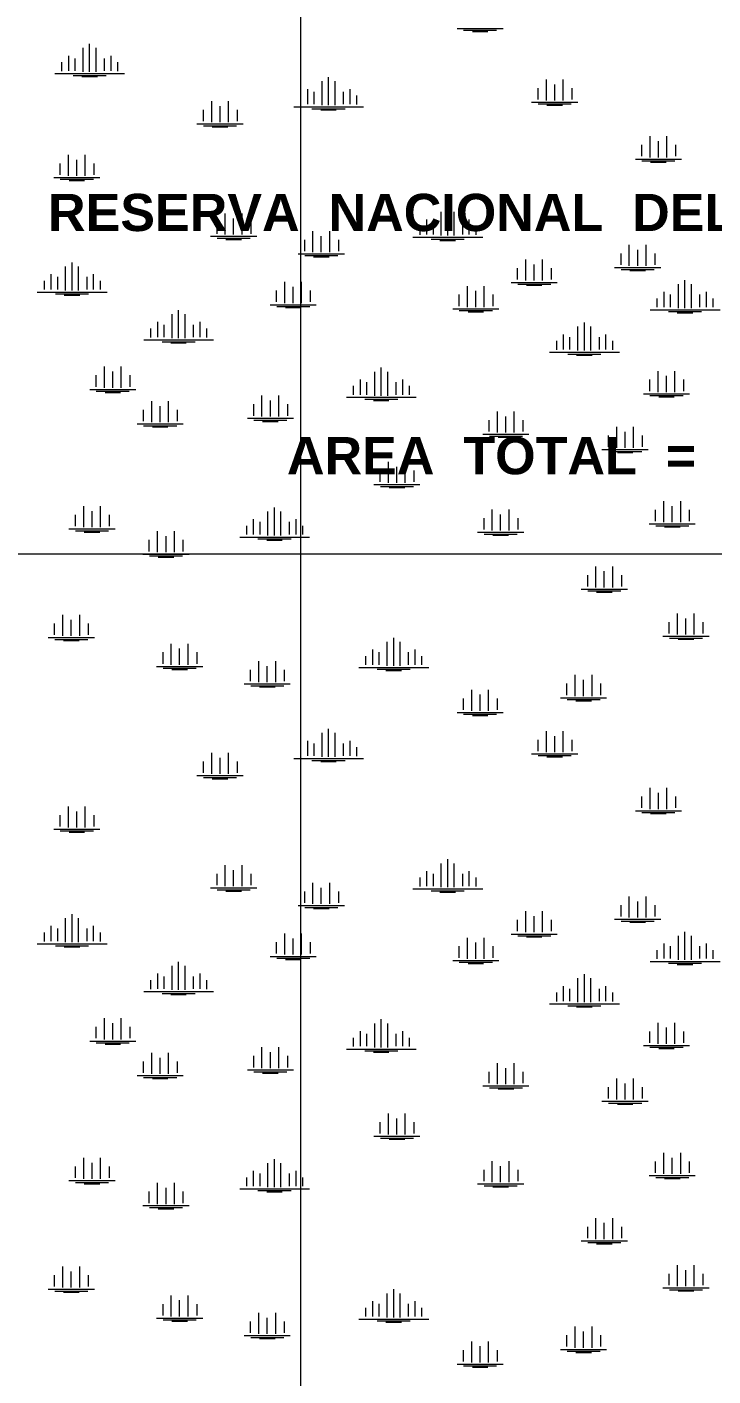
# Model space of a CAD drawing. Header units: metres. Extents: x 405809 to 420020, y 8257398 to 8272141.
# Drawn here: x 406707 to 407443, y 8261116 to 8262566 of the extents above; entities that cross this region are included whole.
import ezdxf

# ---------------------------------------------------------------- set-up
doc = ezdxf.new("R2010")
doc.units = ezdxf.units.M
for name, color, linetype, lineweight in [('BOFEDALES', 112, 'Continuous', 5), ('COORDENADAS', 30, 'Continuous', 5), ('texto', 7, 'Continuous', 13)]:
    doc.layers.add(name, color=color, linetype=linetype, lineweight=lineweight)
doc.styles.add('CARLOS', font='arialbd.ttf', dxfattribs={"height": 48})

msp = doc.modelspace()

# ---------------------------------------------------------------- linework, layer by layer
at = {"layer": 'BOFEDALES'}
for p, q in [((407168.2, 8262564.4), (407217.7, 8262564.4)), ((407175.2, 8262562.4), (407210.7, 8262562.4)), ((407184.7, 8262561.2), (407201.3, 8262561.2)), ((406766.7, 8262517.7), (406766.7, 8262543.4)), ((406773.7, 8262517.7), (406773.7, 8262547.8)), ((406773.7, 8262517.7), (406773.7, 8262543.4)), ((406780.7, 8262517.7), (406780.7, 8262543.4)), ((406743.7, 8262528.1), (406743.7, 8262518.6)), ((406751, 8262535.1), (406751, 8262518.8)), ((406758, 8262532.2), (406758, 8262518.8)), ((406789.5, 8262532.2), (406789.5, 8262518.8)), ((406796.5, 8262535.1), (406796.5, 8262518.8)), ((406803.8, 8262528.1), (406803.8, 8262518.6)), ((406736.4, 8262515.9), (406811.4, 8262515.9)), ((406756, 8262513.9), (406791.5, 8262513.9)), ((406765.4, 8262512.6), (406782.1, 8262512.6)), ((407007.5, 8262499.3), (407007.5, 8262482.9)), ((407023.3, 8262481.9), (407023.3, 8262507.6)), ((407030.3, 8262481.9), (407030.3, 8262512)), ((407030.3, 8262481.9), (407030.3, 8262507.6)), ((407037.3, 8262481.9), (407037.3, 8262507.6)), ((407053, 8262499.3), (407053, 8262482.9)), ((407254.8, 8262500.4), (407254.8, 8262488.1)), ((407264.1, 8262487.1), (407264.1, 8262509.7)), ((407273.1, 8262487.1), (407273.1, 8262504.3)), ((407282.1, 8262487.1), (407282.1, 8262509.7)), ((407291.3, 8262500.4), (407291.3, 8262488.1)), ((406904.8, 8262463.6), (406904.8, 8262486.2)), ((406922.8, 8262463.6), (406922.8, 8262486.2)), ((407000.2, 8262492.3), (407000.2, 8262482.8)), ((407014.5, 8262496.4), (407014.5, 8262482.9)), ((407046, 8262496.4), (407046, 8262482.9)), ((407060.3, 8262492.3), (407060.3, 8262482.8)), ((407248.3, 8262485.3), (407297.8, 8262485.3)), ((407255.3, 8262483.3), (407290.8, 8262483.3)), ((406895.5, 8262476.9), (406895.5, 8262464.7)), ((406913.8, 8262463.6), (406913.8, 8262480.9)), ((406932.1, 8262476.9), (406932.1, 8262464.7)), ((406993, 8262480.1), (407067.9, 8262480.1)), ((407012.5, 8262478.1), (407048, 8262478.1)), ((407021.9, 8262476.8), (407038.6, 8262476.8)), ((407264.7, 8262482), (407281.4, 8262482)), ((406889, 8262461.8), (406938.6, 8262461.8)), ((406896, 8262459.8), (406931.6, 8262459.8)), ((406905.5, 8262458.6), (406922.1, 8262458.6)), ((407375.4, 8262425.9), (407375.4, 8262448.5)), ((407384.4, 8262425.9), (407384.4, 8262443.2)), ((407393.4, 8262425.9), (407393.4, 8262448.5)), ((406751.1, 8262406.1), (406751.1, 8262428.7)), ((406769.1, 8262406.1), (406769.1, 8262428.7)), ((407366.1, 8262439.3), (407366.1, 8262427)), ((407402.6, 8262439.3), (407402.6, 8262427)), ((406741.8, 8262419.4), (406741.8, 8262407.2)), ((406760.1, 8262406.1), (406760.1, 8262423.4)), ((406778.4, 8262419.4), (406778.4, 8262407.2)), ((407359.6, 8262424.1), (407409.1, 8262424.1)), ((407366.6, 8262422.1), (407402.1, 8262422.1)), ((407376, 8262420.9), (407392.7, 8262420.9)), ((406735.3, 8262404.3), (406784.9, 8262404.3)), ((406742.3, 8262402.3), (406777.9, 8262402.3)), ((406751.8, 8262401.1), (406768.4, 8262401.1)), ((407151.2, 8262341.8), (407151.2, 8262367.5)), ((407158.2, 8262341.8), (407158.2, 8262371.9)), ((407158.2, 8262341.8), (407158.2, 8262367.5)), ((407165.2, 8262341.8), (407165.2, 8262367.5)), ((406910.2, 8262356.2), (406910.2, 8262343.9)), ((406919.4, 8262342.9), (406919.4, 8262365.5)), ((406928.4, 8262342.9), (406928.4, 8262360.1)), ((406937.4, 8262342.9), (406937.4, 8262365.5)), ((406946.7, 8262356.2), (406946.7, 8262343.9)), ((407135.4, 8262359.2), (407135.4, 8262342.9)), ((407142.4, 8262356.3), (407142.4, 8262342.9)), ((407174, 8262356.3), (407174, 8262342.9)), ((407181, 8262359.2), (407181, 8262342.9)), ((406903.7, 8262341.1), (406953.2, 8262341.1)), ((406910.7, 8262339.1), (406946.2, 8262339.1)), ((407013.5, 8262324), (407013.5, 8262346.7)), ((407022.5, 8262324), (407022.5, 8262341.3)), ((407031.5, 8262324), (407031.5, 8262346.7)), ((407120.9, 8262340), (407195.8, 8262340)), ((407128.1, 8262352.2), (407128.1, 8262342.7)), ((407188.3, 8262352.2), (407188.3, 8262342.7)), ((406920.1, 8262337.8), (406936.8, 8262337.8)), ((407004.3, 8262337.4), (407004.3, 8262325.1)), ((407040.8, 8262337.4), (407040.8, 8262325.1)), ((407140.4, 8262338), (407176, 8262338)), ((407149.9, 8262336.7), (407166.5, 8262336.7)), ((407353.1, 8262309.2), (407353.1, 8262331.9)), ((407362.1, 8262309.2), (407362.1, 8262326.5)), ((407371.1, 8262309.2), (407371.1, 8262331.9)), ((406755, 8262282.8), (406755, 8262313)), ((406997.8, 8262322.3), (407047.3, 8262322.3)), ((407004.8, 8262320.3), (407040.3, 8262320.3)), ((407014.2, 8262319), (407030.9, 8262319)), ((407242, 8262293.4), (407242, 8262316)), ((407251, 8262293.4), (407251, 8262310.7)), ((407260, 8262293.4), (407260, 8262316)), ((407343.9, 8262322.6), (407343.9, 8262310.3)), ((407380.4, 8262322.6), (407380.4, 8262310.3)), ((406732.2, 8262300.3), (406732.2, 8262283.9)), ((406739.2, 8262297.4), (406739.2, 8262283.9)), ((406748, 8262282.8), (406748, 8262308.6)), ((406755, 8262282.8), (406755, 8262308.6)), ((406762, 8262282.8), (406762, 8262308.6)), ((406770.7, 8262297.4), (406770.7, 8262283.9)), ((406777.7, 8262300.3), (406777.7, 8262283.9)), ((407232.8, 8262306.8), (407232.8, 8262294.5)), ((407269.3, 8262306.8), (407269.3, 8262294.5)), ((407337.4, 8262307.5), (407386.9, 8262307.5)), ((407344.4, 8262305.5), (407379.9, 8262305.5)), ((407353.8, 8262304.2), (407370.4, 8262304.2)), ((406717.6, 8262281.1), (406792.6, 8262281.1)), ((406724.9, 8262293.3), (406724.9, 8262283.8)), ((406785, 8262293.3), (406785, 8262283.8)), ((406974.1, 8262282.7), (406974.1, 8262270.5)), ((406983.4, 8262269.4), (406983.4, 8262292)), ((406992.4, 8262269.4), (406992.4, 8262286.7)), ((407001.4, 8262269.4), (407001.4, 8262292)), ((407010.6, 8262282.7), (407010.6, 8262270.5)), ((407179.3, 8262265), (407179.3, 8262287.6)), ((407188.3, 8262265), (407188.3, 8262282.3)), ((407197.3, 8262265), (407197.3, 8262287.6)), ((407226.3, 8262291.6), (407275.8, 8262291.6)), ((407233.3, 8262289.6), (407268.8, 8262289.6)), ((407242.7, 8262288.4), (407259.3, 8262288.4)), ((407390.1, 8262281.4), (407390.1, 8262265.1)), ((407405.9, 8262264), (407405.9, 8262289.7)), ((407412.9, 8262264), (407412.9, 8262294.1)), ((407412.9, 8262264), (407412.9, 8262289.7)), ((407419.9, 8262264), (407419.9, 8262289.7)), ((407435.6, 8262281.4), (407435.6, 8262265.1)), ((406737.2, 8262279.1), (406772.7, 8262279.1)), ((406746.6, 8262277.8), (406763.3, 8262277.8)), ((406967.6, 8262267.6), (407017.1, 8262267.6)), ((407170.1, 8262278.4), (407170.1, 8262266.1)), ((407206.6, 8262278.4), (407206.6, 8262266.1)), ((407382.8, 8262274.4), (407382.8, 8262264.9)), ((407397.1, 8262278.6), (407397.1, 8262265.1)), ((407428.6, 8262278.6), (407428.6, 8262265.1)), ((407442.9, 8262274.4), (407442.9, 8262264.9)), ((406862.3, 8262231.6), (406862.3, 8262257.3)), ((406869.3, 8262231.6), (406869.3, 8262261.7)), ((406869.3, 8262231.6), (406869.3, 8262257.3)), ((406876.3, 8262231.6), (406876.3, 8262257.3)), ((406974.6, 8262265.6), (407010.1, 8262265.6)), ((406984.1, 8262264.4), (407000.7, 8262264.4)), ((407163.6, 8262263.2), (407213.1, 8262263.2)), ((407170.6, 8262261.2), (407206.1, 8262261.2)), ((407180, 8262260), (407196.6, 8262260)), ((407375.5, 8262262.2), (407450.5, 8262262.2)), ((407395.1, 8262260.2), (407430.6, 8262260.2)), ((407404.5, 8262259), (407421.2, 8262259)), ((406839.3, 8262242), (406839.3, 8262232.5)), ((406846.6, 8262249), (406846.6, 8262232.6)), ((406853.6, 8262246.1), (406853.6, 8262232.6)), ((406885.1, 8262246.1), (406885.1, 8262232.6)), ((406892.1, 8262249), (406892.1, 8262232.6)), ((406899.4, 8262242), (406899.4, 8262232.5)), ((407297.9, 8262218.2), (407297.9, 8262244)), ((407304.9, 8262218.2), (407304.9, 8262248.4)), ((407304.9, 8262218.2), (407304.9, 8262244)), ((407311.9, 8262218.2), (407311.9, 8262244)), ((406832, 8262229.8), (406906.9, 8262229.8)), ((406851.6, 8262227.8), (406887.1, 8262227.8)), ((406861, 8262226.5), (406877.6, 8262226.5)), ((407274.8, 8262228.7), (407274.8, 8262219.2)), ((407282.1, 8262235.7), (407282.1, 8262219.3)), ((407289.1, 8262232.8), (407289.1, 8262219.3)), ((407320.7, 8262232.8), (407320.7, 8262219.3)), ((407327.7, 8262235.7), (407327.7, 8262219.3)), ((407335, 8262228.7), (407335, 8262219.2)), ((407267.6, 8262216.5), (407342.5, 8262216.5)), ((407287.1, 8262214.5), (407322.7, 8262214.5)), ((407296.6, 8262213.2), (407313.2, 8262213.2)), ((406789.6, 8262178.4), (406789.6, 8262201)), ((406798.6, 8262178.4), (406798.6, 8262195.7)), ((406807.6, 8262178.4), (406807.6, 8262201)), ((407079.8, 8262169.8), (407079.8, 8262195.6)), ((407086.8, 8262169.8), (407086.8, 8262200)), ((407086.8, 8262169.8), (407086.8, 8262195.6)), ((407093.8, 8262169.8), (407093.8, 8262195.6)), ((407384.1, 8262173.7), (407384.1, 8262196.3)), ((407402.1, 8262173.7), (407402.1, 8262196.3)), ((406780.4, 8262191.7), (406780.4, 8262179.5)), ((406816.9, 8262191.7), (406816.9, 8262179.5)), ((407056.7, 8262180.3), (407056.7, 8262170.8)), ((407064.1, 8262187.3), (407064.1, 8262170.9)), ((407071.1, 8262184.4), (407071.1, 8262170.9)), ((407102.6, 8262184.4), (407102.6, 8262170.9)), ((407109.6, 8262187.3), (407109.6, 8262170.9)), ((407116.9, 8262180.3), (407116.9, 8262170.8)), ((407374.8, 8262187.1), (407374.8, 8262174.8)), ((407393.1, 8262173.7), (407393.1, 8262191)), ((407411.3, 8262187.1), (407411.3, 8262174.8)), ((406773.9, 8262176.6), (406823.4, 8262176.6)), ((406780.9, 8262174.6), (406816.4, 8262174.6)), ((406790.3, 8262173.4), (406807, 8262173.4)), ((406958.8, 8262147.3), (406958.8, 8262169.9)), ((406967.8, 8262147.3), (406967.8, 8262164.5)), ((406976.8, 8262147.3), (406976.8, 8262169.9)), ((407049.5, 8262168.1), (407124.4, 8262168.1)), ((407069.1, 8262166.1), (407104.6, 8262166.1)), ((407078.5, 8262164.8), (407095.1, 8262164.8)), ((407368.3, 8262171.9), (407417.8, 8262171.9)), ((407375.3, 8262169.9), (407410.8, 8262169.9)), ((407384.7, 8262168.7), (407401.4, 8262168.7)), ((406831.3, 8262154.6), (406831.3, 8262142.4)), ((406840.5, 8262141.3), (406840.5, 8262163.9)), ((406849.5, 8262141.3), (406849.5, 8262158.6)), ((406858.5, 8262141.3), (406858.5, 8262163.9)), ((406867.8, 8262154.6), (406867.8, 8262142.4)), ((406949.6, 8262160.6), (406949.6, 8262148.3)), ((406986.1, 8262160.6), (406986.1, 8262148.3)), ((407211.7, 8262130.1), (407211.7, 8262152.7)), ((407229.7, 8262130.1), (407229.7, 8262152.7)), ((406824.8, 8262139.5), (406874.3, 8262139.5)), ((406831.8, 8262137.5), (406867.3, 8262137.5)), ((406841.2, 8262136.2), (406857.9, 8262136.2)), ((406943.1, 8262145.5), (406992.6, 8262145.5)), ((406950.1, 8262143.5), (406985.6, 8262143.5)), ((406959.5, 8262142.2), (406976.1, 8262142.2)), ((407202.4, 8262143.5), (407202.4, 8262131.2)), ((407220.7, 8262130.1), (407220.7, 8262147.4)), ((407238.9, 8262143.5), (407238.9, 8262131.2)), ((407339.6, 8262113.8), (407339.6, 8262136.4)), ((407357.6, 8262113.8), (407357.6, 8262136.4)), ((407195.9, 8262128.3), (407245.4, 8262128.3)), ((407202.9, 8262126.3), (407238.4, 8262126.3)), ((407212.4, 8262125.1), (407229, 8262125.1)), ((407330.3, 8262127.2), (407330.3, 8262114.9)), ((407348.6, 8262113.8), (407348.6, 8262131.1)), ((407366.9, 8262127.2), (407366.9, 8262114.9)), ((407323.8, 8262112), (407373.4, 8262112)), ((407330.8, 8262110), (407366.4, 8262110)), ((407340.3, 8262108.8), (407356.9, 8262108.8)), ((407094.6, 8262076.1), (407094.6, 8262098.7)), ((407103.6, 8262076.1), (407103.6, 8262093.3)), ((407112.6, 8262076.1), (407112.6, 8262098.7)), ((407085.4, 8262089.4), (407085.4, 8262077.1)), ((407121.9, 8262089.4), (407121.9, 8262077.1)), ((407078.9, 8262074.3), (407128.4, 8262074.3)), ((407085.9, 8262072.3), (407121.4, 8262072.3)), ((407095.3, 8262071), (407112, 8262071)), ((406767.4, 8262028.4), (406767.4, 8262051)), ((406785.4, 8262028.4), (406785.4, 8262051)), ((406972.2, 8262019.7), (406972.2, 8262049.8)), ((407390.3, 8262033.9), (407390.3, 8262056.5)), ((407399.3, 8262033.9), (407399.3, 8262051.2)), ((407408.3, 8262033.9), (407408.3, 8262056.5)), ((406758.1, 8262041.7), (406758.1, 8262029.5)), ((406776.4, 8262028.4), (406776.4, 8262045.7)), ((406794.6, 8262041.7), (406794.6, 8262029.5)), ((406949.5, 8262037.1), (406949.5, 8262020.8)), ((406956.5, 8262034.3), (406956.5, 8262020.8)), ((406965.2, 8262019.7), (406965.2, 8262045.4)), ((406972.2, 8262019.7), (406972.2, 8262045.4)), ((406979.2, 8262019.7), (406979.2, 8262045.4)), ((406988, 8262034.3), (406988, 8262020.8)), ((406995, 8262037.1), (406995, 8262020.8)), ((407196.8, 8262038.2), (407196.8, 8262026)), ((407206, 8262024.9), (407206, 8262047.5)), ((407215, 8262024.9), (407215, 8262042.2)), ((407224, 8262024.9), (407224, 8262047.5)), ((407233.3, 8262038.2), (407233.3, 8262026)), ((407381, 8262047.2), (407381, 8262035)), ((407417.5, 8262047.2), (407417.5, 8262035)), ((406751.6, 8262026.6), (406801.1, 8262026.6)), ((406758.6, 8262024.6), (406794.1, 8262024.6)), ((406768.1, 8262023.3), (406784.7, 8262023.3)), ((406846.8, 8262001.5), (406846.8, 8262024.1)), ((406864.8, 8262001.5), (406864.8, 8262024.1)), ((406942.2, 8262030.1), (406942.2, 8262020.6)), ((407002.3, 8262030.1), (407002.3, 8262020.6)), ((407190.3, 8262023.1), (407239.8, 8262023.1)), ((407197.3, 8262021.1), (407232.8, 8262021.1)), ((407206.7, 8262019.9), (407223.3, 8262019.9)), ((407374.5, 8262032.1), (407424, 8262032.1)), ((407381.5, 8262030.1), (407417, 8262030.1)), ((407391, 8262028.9), (407407.6, 8262028.9)), ((406837.5, 8262014.8), (406837.5, 8262002.5)), ((406855.8, 8262001.5), (406855.8, 8262018.7)), ((406874, 8262014.8), (406874, 8262002.5)), ((406934.9, 8262017.9), (407009.9, 8262017.9)), ((406954.5, 8262015.9), (406990, 8262015.9)), ((406963.9, 8262014.7), (406980.6, 8262014.7)), ((406831, 8261999.7), (406880.5, 8261999.7)), ((406838, 8261997.7), (406873.5, 8261997.7)), ((406847.4, 8261996.4), (406864.1, 8261996.4)), ((407308.1, 8261977.1), (407308.1, 8261964.9)), ((407317.3, 8261963.8), (407317.3, 8261986.4)), ((407326.3, 8261963.8), (407326.3, 8261981.1)), ((407335.3, 8261963.8), (407335.3, 8261986.4)), ((407344.6, 8261977.1), (407344.6, 8261964.9)), ((407301.6, 8261962), (407351.1, 8261962)), ((407308.6, 8261960), (407344.1, 8261960)), ((407318, 8261958.7), (407334.7, 8261958.7)), ((406745.1, 8261911.7), (406745.1, 8261934.3)), ((406763.1, 8261911.7), (406763.1, 8261934.3)), ((407404.9, 8261913.2), (407404.9, 8261935.8)), ((407422.9, 8261913.2), (407422.9, 8261935.8)), ((406735.9, 8261925), (406735.9, 8261912.8)), ((406754.1, 8261911.7), (406754.1, 8261929)), ((406772.4, 8261925), (406772.4, 8261912.8)), ((407395.7, 8261926.5), (407395.7, 8261914.3)), ((407413.9, 8261913.2), (407413.9, 8261930.4)), ((407432.2, 8261926.5), (407432.2, 8261914.3)), ((406729.4, 8261909.9), (406778.9, 8261909.9)), ((406736.4, 8261907.9), (406771.9, 8261907.9)), ((406745.8, 8261906.7), (406762.4, 8261906.7)), ((407093.2, 8261879.6), (407093.2, 8261905.4)), ((407100.2, 8261879.6), (407100.2, 8261909.8)), ((407100.2, 8261879.6), (407100.2, 8261905.4)), ((407107.2, 8261879.6), (407107.2, 8261905.4)), ((407389.2, 8261911.4), (407438.7, 8261911.4)), ((407396.2, 8261909.4), (407431.7, 8261909.4)), ((407405.6, 8261908.1), (407422.3, 8261908.1)), ((406852.2, 8261894.1), (406852.2, 8261881.8)), ((406861.4, 8261880.7), (406861.4, 8261903.3)), ((406870.4, 8261880.7), (406870.4, 8261898)), ((406879.4, 8261880.7), (406879.4, 8261903.3)), ((406888.7, 8261894.1), (406888.7, 8261881.8)), ((407070.1, 8261890), (407070.1, 8261880.5)), ((407077.4, 8261897.1), (407077.4, 8261880.7)), ((407084.4, 8261894.2), (407084.4, 8261880.7)), ((407115.9, 8261894.2), (407115.9, 8261880.7)), ((407122.9, 8261897.1), (407122.9, 8261880.7)), ((407130.2, 8261890), (407130.2, 8261880.5)), ((406845.7, 8261878.9), (406895.2, 8261878.9)), ((406852.7, 8261876.9), (406888.2, 8261876.9)), ((406862.1, 8261875.7), (406878.7, 8261875.7)), ((406946.2, 8261875.2), (406946.2, 8261863)), ((406955.5, 8261861.9), (406955.5, 8261884.5)), ((406964.5, 8261861.9), (406964.5, 8261879.2)), ((406973.5, 8261861.9), (406973.5, 8261884.5)), ((406982.7, 8261875.2), (406982.7, 8261863)), ((407062.8, 8261877.9), (407137.8, 8261877.9)), ((407082.4, 8261875.9), (407117.9, 8261875.9)), ((407091.8, 8261874.6), (407108.5, 8261874.6)), ((406939.7, 8261860.1), (406989.2, 8261860.1)), ((407285.8, 8261860.4), (407285.8, 8261848.2)), ((407295.1, 8261847.1), (407295.1, 8261869.7)), ((407304.1, 8261847.1), (407304.1, 8261864.4)), ((407313.1, 8261847.1), (407313.1, 8261869.7)), ((407322.3, 8261860.4), (407322.3, 8261848.2)), ((406946.7, 8261858.1), (406982.2, 8261858.1)), ((406956.2, 8261856.9), (406972.8, 8261856.9)), ((407184, 8261831.3), (407184, 8261853.9)), ((407193, 8261831.3), (407193, 8261848.6)), ((407202, 8261831.3), (407202, 8261853.9)), ((407174.7, 8261844.6), (407174.7, 8261832.4)), ((407211.2, 8261844.6), (407211.2, 8261832.4)), ((407279.3, 8261845.3), (407328.8, 8261845.3)), ((407286.3, 8261843.3), (407321.8, 8261843.3)), ((407295.7, 8261842.1), (407312.4, 8261842.1)), ((407168.2, 8261829.5), (407217.7, 8261829.5)), ((407175.2, 8261827.5), (407210.7, 8261827.5)), ((407184.7, 8261826.2), (407201.3, 8261826.2)), ((407023.3, 8261781.6), (407023.3, 8261807.4)), ((407030.3, 8261781.6), (407030.3, 8261811.8)), ((407030.3, 8261781.6), (407030.3, 8261807.4)), ((407037.3, 8261781.6), (407037.3, 8261807.4)), ((407264.1, 8261786.8), (407264.1, 8261809.5)), ((407273.1, 8261786.8), (407273.1, 8261804.1)), ((407282.1, 8261786.8), (407282.1, 8261809.5)), ((407000.2, 8261792.1), (407000.2, 8261782.6)), ((407007.5, 8261799.1), (407007.5, 8261782.7)), ((407014.5, 8261796.2), (407014.5, 8261782.7)), ((407046, 8261796.2), (407046, 8261782.7)), ((407053, 8261799.1), (407053, 8261782.7)), ((407060.3, 8261792.1), (407060.3, 8261782.6)), ((407254.8, 8261800.2), (407254.8, 8261787.9)), ((407291.3, 8261800.2), (407291.3, 8261787.9)), ((406895.5, 8261776.7), (406895.5, 8261764.5)), ((406904.8, 8261763.4), (406904.8, 8261786)), ((406913.8, 8261763.4), (406913.8, 8261780.7)), ((406922.8, 8261763.4), (406922.8, 8261786)), ((406932.1, 8261776.7), (406932.1, 8261764.5)), ((406993, 8261779.9), (407067.9, 8261779.9)), ((407012.5, 8261777.9), (407048, 8261777.9)), ((407021.9, 8261776.6), (407038.6, 8261776.6)), ((407248.3, 8261785.1), (407297.8, 8261785.1)), ((407255.3, 8261783.1), (407290.8, 8261783.1)), ((407264.7, 8261781.8), (407281.4, 8261781.8)), ((406889, 8261761.6), (406938.6, 8261761.6)), ((406896, 8261759.6), (406931.6, 8261759.6)), ((406905.5, 8261758.3), (406922.1, 8261758.3)), ((407375.4, 8261725.7), (407375.4, 8261748.3)), ((407393.4, 8261725.7), (407393.4, 8261748.3)), ((407366.1, 8261739.1), (407366.1, 8261726.8)), ((407384.4, 8261725.7), (407384.4, 8261743)), ((407402.6, 8261739.1), (407402.6, 8261726.8)), ((406741.8, 8261719.2), (406741.8, 8261707)), ((406751.1, 8261705.9), (406751.1, 8261728.5)), ((406760.1, 8261705.9), (406760.1, 8261723.2)), ((406769.1, 8261705.9), (406769.1, 8261728.5)), ((406778.4, 8261719.2), (406778.4, 8261707)), ((407359.6, 8261723.9), (407409.1, 8261723.9)), ((407366.6, 8261721.9), (407402.1, 8261721.9)), ((407376, 8261720.7), (407392.7, 8261720.7)), ((406735.3, 8261704.1), (406784.9, 8261704.1)), ((406742.3, 8261702.1), (406777.9, 8261702.1)), ((406751.8, 8261700.8), (406768.4, 8261700.8)), ((407158.2, 8261641.6), (407158.2, 8261671.7)), ((406919.4, 8261642.7), (406919.4, 8261665.3)), ((406928.4, 8261642.7), (406928.4, 8261659.9)), ((406937.4, 8261642.7), (406937.4, 8261665.3)), ((407135.4, 8261659), (407135.4, 8261642.7)), ((407151.2, 8261641.6), (407151.2, 8261667.3)), ((407158.2, 8261641.6), (407158.2, 8261667.3)), ((407165.2, 8261641.6), (407165.2, 8261667.3)), ((407181, 8261659), (407181, 8261642.7)), ((406910.2, 8261656), (406910.2, 8261643.7)), ((406946.7, 8261656), (406946.7, 8261643.7)), ((407013.5, 8261623.8), (407013.5, 8261646.4)), ((407031.5, 8261623.8), (407031.5, 8261646.4)), ((407128.1, 8261652), (407128.1, 8261642.5)), ((407142.4, 8261656.1), (407142.4, 8261642.7)), ((407174, 8261656.1), (407174, 8261642.7)), ((407188.3, 8261652), (407188.3, 8261642.5)), ((406903.7, 8261640.9), (406953.2, 8261640.9)), ((406910.7, 8261638.9), (406946.2, 8261638.9)), ((406920.1, 8261637.6), (406936.8, 8261637.6)), ((407004.3, 8261637.2), (407004.3, 8261624.9)), ((407022.5, 8261623.8), (407022.5, 8261641.1)), ((407040.8, 8261637.2), (407040.8, 8261624.9)), ((407120.9, 8261639.8), (407195.8, 8261639.8)), ((407140.4, 8261637.8), (407176, 8261637.8)), ((407149.9, 8261636.5), (407166.5, 8261636.5)), ((407353.1, 8261609), (407353.1, 8261631.7)), ((407371.1, 8261609), (407371.1, 8261631.7)), ((406997.8, 8261622), (407047.3, 8261622)), ((407004.8, 8261620), (407040.3, 8261620)), ((407014.2, 8261618.8), (407030.9, 8261618.8)), ((407242, 8261593.2), (407242, 8261615.8)), ((407260, 8261593.2), (407260, 8261615.8)), ((407343.9, 8261622.4), (407343.9, 8261610.1)), ((407362.1, 8261609), (407362.1, 8261626.3)), ((407380.4, 8261622.4), (407380.4, 8261610.1)), ((406732.2, 8261600.1), (406732.2, 8261583.7)), ((406748, 8261582.6), (406748, 8261608.4)), ((406755, 8261582.6), (406755, 8261612.8)), ((406755, 8261582.6), (406755, 8261608.4)), ((406762, 8261582.6), (406762, 8261608.4)), ((406777.7, 8261600.1), (406777.7, 8261583.7)), ((407232.8, 8261606.6), (407232.8, 8261594.3)), ((407251, 8261593.2), (407251, 8261610.5)), ((407269.3, 8261606.6), (407269.3, 8261594.3)), ((407337.4, 8261607.3), (407386.9, 8261607.3)), ((407344.4, 8261605.3), (407379.9, 8261605.3)), ((407353.8, 8261604), (407370.4, 8261604)), ((406724.9, 8261593), (406724.9, 8261583.5)), ((406739.2, 8261597.2), (406739.2, 8261583.7)), ((406770.7, 8261597.2), (406770.7, 8261583.7)), ((406785, 8261593), (406785, 8261583.5)), ((406983.4, 8261569.2), (406983.4, 8261591.8)), ((406992.4, 8261569.2), (406992.4, 8261586.5)), ((407001.4, 8261569.2), (407001.4, 8261591.8)), ((407179.3, 8261564.8), (407179.3, 8261587.4)), ((407197.3, 8261564.8), (407197.3, 8261587.4)), ((407226.3, 8261591.4), (407275.8, 8261591.4)), ((407233.3, 8261589.4), (407268.8, 8261589.4)), ((407242.7, 8261588.2), (407259.3, 8261588.2)), ((407405.9, 8261563.8), (407405.9, 8261589.5)), ((407412.9, 8261563.8), (407412.9, 8261593.9)), ((407412.9, 8261563.8), (407412.9, 8261589.5)), ((407419.9, 8261563.8), (407419.9, 8261589.5)), ((406717.6, 8261580.8), (406792.6, 8261580.8)), ((406737.2, 8261578.8), (406772.7, 8261578.8)), ((406746.6, 8261577.6), (406763.3, 8261577.6)), ((406974.1, 8261582.5), (406974.1, 8261570.3)), ((407010.6, 8261582.5), (407010.6, 8261570.3)), ((407170.1, 8261578.2), (407170.1, 8261565.9)), ((407188.3, 8261564.8), (407188.3, 8261582.1)), ((407206.6, 8261578.2), (407206.6, 8261565.9)), ((407382.8, 8261574.2), (407382.8, 8261564.7)), ((407390.1, 8261581.2), (407390.1, 8261564.9)), ((407397.1, 8261578.3), (407397.1, 8261564.9)), ((407428.6, 8261578.3), (407428.6, 8261564.9)), ((407435.6, 8261581.2), (407435.6, 8261564.9)), ((407442.9, 8261574.2), (407442.9, 8261564.7)), ((406862.3, 8261531.3), (406862.3, 8261557.1)), ((406869.3, 8261531.3), (406869.3, 8261561.5)), ((406869.3, 8261531.3), (406869.3, 8261557.1)), ((406876.3, 8261531.3), (406876.3, 8261557.1)), ((406967.6, 8261567.4), (407017.1, 8261567.4)), ((406974.6, 8261565.4), (407010.1, 8261565.4)), ((406984.1, 8261564.1), (407000.7, 8261564.1)), ((407163.6, 8261563), (407213.1, 8261563)), ((407170.6, 8261561), (407206.1, 8261561)), ((407180, 8261559.8), (407196.6, 8261559.8)), ((407375.5, 8261562), (407450.5, 8261562)), ((407395.1, 8261560), (407430.6, 8261560)), ((407404.5, 8261558.7), (407421.2, 8261558.7)), ((406839.3, 8261541.8), (406839.3, 8261532.3)), ((406846.6, 8261548.8), (406846.6, 8261532.4)), ((406853.6, 8261545.9), (406853.6, 8261532.4)), ((406885.1, 8261545.9), (406885.1, 8261532.4)), ((406892.1, 8261548.8), (406892.1, 8261532.4)), ((406899.4, 8261541.8), (406899.4, 8261532.3)), ((407297.9, 8261518), (407297.9, 8261543.8)), ((407304.9, 8261518), (407304.9, 8261548.2)), ((407304.9, 8261518), (407304.9, 8261543.8)), ((407311.9, 8261518), (407311.9, 8261543.8)), ((406832, 8261529.6), (406906.9, 8261529.6)), ((406851.6, 8261527.6), (406887.1, 8261527.6)), ((407274.8, 8261528.4), (407274.8, 8261518.9)), ((407282.1, 8261535.5), (407282.1, 8261519.1)), ((407289.1, 8261532.6), (407289.1, 8261519.1)), ((407320.7, 8261532.6), (407320.7, 8261519.1)), ((407327.7, 8261535.5), (407327.7, 8261519.1)), ((407335, 8261528.4), (407335, 8261518.9)), ((406861, 8261526.3), (406877.6, 8261526.3)), ((407267.6, 8261516.3), (407342.5, 8261516.3)), ((407287.1, 8261514.3), (407322.7, 8261514.3)), ((407296.6, 8261513), (407313.2, 8261513)), ((406789.6, 8261478.2), (406789.6, 8261500.8)), ((406807.6, 8261478.2), (406807.6, 8261500.8)), ((407086.8, 8261469.6), (407086.8, 8261499.8)), ((406780.4, 8261491.5), (406780.4, 8261479.3)), ((406798.6, 8261478.2), (406798.6, 8261495.5)), ((406816.9, 8261491.5), (406816.9, 8261479.3)), ((407064.1, 8261487.1), (407064.1, 8261470.7)), ((407071.1, 8261484.2), (407071.1, 8261470.7)), ((407079.8, 8261469.6), (407079.8, 8261495.4)), ((407086.8, 8261469.6), (407086.8, 8261495.4)), ((407093.8, 8261469.6), (407093.8, 8261495.4)), ((407102.6, 8261484.2), (407102.6, 8261470.7)), ((407109.6, 8261487.1), (407109.6, 8261470.7)), ((407374.8, 8261486.8), (407374.8, 8261474.6)), ((407384.1, 8261473.5), (407384.1, 8261496.1)), ((407393.1, 8261473.5), (407393.1, 8261490.8)), ((407402.1, 8261473.5), (407402.1, 8261496.1)), ((407411.3, 8261486.8), (407411.3, 8261474.6)), ((406773.9, 8261476.4), (406823.4, 8261476.4)), ((406780.9, 8261474.4), (406816.4, 8261474.4)), ((406790.3, 8261473.2), (406807, 8261473.2)), ((406958.8, 8261447.1), (406958.8, 8261469.7)), ((406976.8, 8261447.1), (406976.8, 8261469.7)), ((407056.7, 8261480), (407056.7, 8261470.5)), ((407116.9, 8261480), (407116.9, 8261470.5)), ((407368.3, 8261471.7), (407417.8, 8261471.7)), ((407375.3, 8261469.7), (407410.8, 8261469.7)), ((406831.3, 8261454.4), (406831.3, 8261442.1)), ((406840.5, 8261441.1), (406840.5, 8261463.7)), ((406849.5, 8261441.1), (406849.5, 8261458.3)), ((406858.5, 8261441.1), (406858.5, 8261463.7)), ((406867.8, 8261454.4), (406867.8, 8261442.1)), ((406949.6, 8261460.4), (406949.6, 8261448.1)), ((406967.8, 8261447.1), (406967.8, 8261464.3)), ((406986.1, 8261460.4), (406986.1, 8261448.1)), ((407049.5, 8261467.8), (407124.4, 8261467.8)), ((407069.1, 8261465.8), (407104.6, 8261465.8)), ((407078.5, 8261464.6), (407095.1, 8261464.6)), ((407384.7, 8261468.5), (407401.4, 8261468.5)), ((406943.1, 8261445.3), (406992.6, 8261445.3)), ((406950.1, 8261443.3), (406985.6, 8261443.3)), ((406959.5, 8261442), (406976.1, 8261442)), ((407202.4, 8261443.2), (407202.4, 8261431)), ((407211.7, 8261429.9), (407211.7, 8261452.5)), ((407220.7, 8261429.9), (407220.7, 8261447.2)), ((407229.7, 8261429.9), (407229.7, 8261452.5)), ((407238.9, 8261443.2), (407238.9, 8261431)), ((406824.8, 8261439.3), (406874.3, 8261439.3)), ((406831.8, 8261437.3), (406867.3, 8261437.3)), ((406841.2, 8261436), (406857.9, 8261436)), ((407195.9, 8261428.1), (407245.4, 8261428.1)), ((407202.9, 8261426.1), (407238.4, 8261426.1)), ((407330.3, 8261426.9), (407330.3, 8261414.7)), ((407339.6, 8261413.6), (407339.6, 8261436.2)), ((407348.6, 8261413.6), (407348.6, 8261430.9)), ((407357.6, 8261413.6), (407357.6, 8261436.2)), ((407366.9, 8261426.9), (407366.9, 8261414.7)), ((407212.4, 8261424.9), (407229, 8261424.9)), ((407323.8, 8261411.8), (407373.4, 8261411.8)), ((407094.6, 8261375.9), (407094.6, 8261398.5)), ((407112.6, 8261375.9), (407112.6, 8261398.5)), ((407330.8, 8261409.8), (407366.4, 8261409.8)), ((407340.3, 8261408.6), (407356.9, 8261408.6)), ((407085.4, 8261389.2), (407085.4, 8261376.9)), ((407103.6, 8261375.9), (407103.6, 8261393.1)), ((407121.9, 8261389.2), (407121.9, 8261376.9)), ((407078.9, 8261374.1), (407128.4, 8261374.1)), ((407085.9, 8261372.1), (407121.4, 8261372.1)), ((407095.3, 8261370.8), (407112, 8261370.8)), ((407390.3, 8261333.7), (407390.3, 8261356.3)), ((407408.3, 8261333.7), (407408.3, 8261356.3)), ((406758.1, 8261341.5), (406758.1, 8261329.3)), ((406767.4, 8261328.2), (406767.4, 8261350.8)), ((406776.4, 8261328.2), (406776.4, 8261345.5)), ((406785.4, 8261328.2), (406785.4, 8261350.8)), ((406794.6, 8261341.5), (406794.6, 8261329.3)), ((406965.2, 8261319.5), (406965.2, 8261345.2)), ((406972.2, 8261319.5), (406972.2, 8261349.6)), ((406972.2, 8261319.5), (406972.2, 8261345.2)), ((406979.2, 8261319.5), (406979.2, 8261345.2)), ((407206, 8261324.7), (407206, 8261347.3)), ((407215, 8261324.7), (407215, 8261342)), ((407224, 8261324.7), (407224, 8261347.3)), ((407381, 8261347), (407381, 8261334.8)), ((407399.3, 8261333.7), (407399.3, 8261351)), ((407417.5, 8261347), (407417.5, 8261334.8)), ((406751.6, 8261326.4), (406801.1, 8261326.4)), ((406758.6, 8261324.4), (406794.1, 8261324.4)), ((406846.8, 8261301.2), (406846.8, 8261323.9)), ((406864.8, 8261301.2), (406864.8, 8261323.9)), ((406942.2, 8261329.9), (406942.2, 8261320.4)), ((406949.5, 8261336.9), (406949.5, 8261320.6)), ((406956.5, 8261334.1), (406956.5, 8261320.6)), ((406988, 8261334.1), (406988, 8261320.6)), ((406995, 8261336.9), (406995, 8261320.6)), ((407002.3, 8261329.9), (407002.3, 8261320.4)), ((407196.8, 8261338), (407196.8, 8261325.8)), ((407233.3, 8261338), (407233.3, 8261325.8)), ((407374.5, 8261331.9), (407424, 8261331.9)), ((407381.5, 8261329.9), (407417, 8261329.9)), ((407391, 8261328.6), (407407.6, 8261328.6)), ((406768.1, 8261323.1), (406784.7, 8261323.1)), ((406837.5, 8261314.6), (406837.5, 8261302.3)), ((406855.8, 8261301.2), (406855.8, 8261318.5)), ((406874, 8261314.6), (406874, 8261302.3)), ((406934.9, 8261317.7), (407009.9, 8261317.7)), ((406954.5, 8261315.7), (406990, 8261315.7)), ((406963.9, 8261314.5), (406980.6, 8261314.5)), ((407190.3, 8261322.9), (407239.8, 8261322.9)), ((407197.3, 8261320.9), (407232.8, 8261320.9)), ((407206.7, 8261319.7), (407223.3, 8261319.7)), ((406831, 8261299.5), (406880.5, 8261299.5)), ((406838, 8261297.5), (406873.5, 8261297.5)), ((406847.4, 8261296.2), (406864.1, 8261296.2)), ((407317.3, 8261263.6), (407317.3, 8261286.2)), ((407326.3, 8261263.6), (407326.3, 8261280.9)), ((407335.3, 8261263.6), (407335.3, 8261286.2)), ((407308.1, 8261276.9), (407308.1, 8261264.7)), ((407344.6, 8261276.9), (407344.6, 8261264.7)), ((407301.6, 8261261.8), (407351.1, 8261261.8)), ((407308.6, 8261259.8), (407344.1, 8261259.8)), ((407318, 8261258.5), (407334.7, 8261258.5)), ((406735.9, 8261224.8), (406735.9, 8261212.6)), ((406745.1, 8261211.5), (406745.1, 8261234.1)), ((406754.1, 8261211.5), (406754.1, 8261228.8)), ((406763.1, 8261211.5), (406763.1, 8261234.1)), ((406772.4, 8261224.8), (406772.4, 8261212.6)), ((407395.7, 8261226.3), (407395.7, 8261214)), ((407404.9, 8261213), (407404.9, 8261235.6)), ((407413.9, 8261213), (407413.9, 8261230.2)), ((407422.9, 8261213), (407422.9, 8261235.6)), ((407432.2, 8261226.3), (407432.2, 8261214)), ((406729.4, 8261209.7), (406778.9, 8261209.7)), ((406736.4, 8261207.7), (406771.9, 8261207.7)), ((407100.2, 8261179.4), (407100.2, 8261209.6)), ((407389.2, 8261211.2), (407438.7, 8261211.2)), ((407396.2, 8261209.2), (407431.7, 8261209.2)), ((407405.6, 8261207.9), (407422.3, 8261207.9)), ((406745.8, 8261206.4), (406762.4, 8261206.4)), ((406852.2, 8261193.8), (406852.2, 8261181.6)), ((406861.4, 8261180.5), (406861.4, 8261203.1)), ((406870.4, 8261180.5), (406870.4, 8261197.8)), ((406879.4, 8261180.5), (406879.4, 8261203.1)), ((406888.7, 8261193.8), (406888.7, 8261181.6)), ((407077.4, 8261196.9), (407077.4, 8261180.5)), ((407084.4, 8261194), (407084.4, 8261180.5)), ((407093.2, 8261179.4), (407093.2, 8261205.2)), ((407100.2, 8261179.4), (407100.2, 8261205.2)), ((407107.2, 8261179.4), (407107.2, 8261205.2)), ((407115.9, 8261194), (407115.9, 8261180.5)), ((407122.9, 8261196.9), (407122.9, 8261180.5)), ((406845.7, 8261178.7), (406895.2, 8261178.7)), ((406955.5, 8261161.7), (406955.5, 8261184.3)), ((406964.5, 8261161.7), (406964.5, 8261179)), ((406973.5, 8261161.7), (406973.5, 8261184.3)), ((407070.1, 8261189.8), (407070.1, 8261180.3)), ((407130.2, 8261189.8), (407130.2, 8261180.3)), ((406852.7, 8261176.7), (406888.2, 8261176.7)), ((406862.1, 8261175.5), (406878.7, 8261175.5)), ((406946.2, 8261175), (406946.2, 8261162.8)), ((406982.7, 8261175), (406982.7, 8261162.8)), ((407062.8, 8261177.6), (407137.8, 8261177.6)), ((407082.4, 8261175.6), (407117.9, 8261175.6)), ((407091.8, 8261174.4), (407108.5, 8261174.4)), ((407295.1, 8261146.9), (407295.1, 8261169.5)), ((407304.1, 8261146.9), (407304.1, 8261164.2)), ((407313.1, 8261146.9), (407313.1, 8261169.5)), ((406939.7, 8261159.9), (406989.2, 8261159.9)), ((406946.7, 8261157.9), (406982.2, 8261157.9)), ((406956.2, 8261156.6), (406972.8, 8261156.6)), ((407184, 8261131.1), (407184, 8261153.7)), ((407202, 8261131.1), (407202, 8261153.7)), ((407285.8, 8261160.2), (407285.8, 8261148)), ((407322.3, 8261160.2), (407322.3, 8261148)), ((407174.7, 8261144.4), (407174.7, 8261132.2)), ((407193, 8261131.1), (407193, 8261148.4)), ((407211.2, 8261144.4), (407211.2, 8261132.2)), ((407279.3, 8261145.1), (407328.8, 8261145.1)), ((407286.3, 8261143.1), (407321.8, 8261143.1)), ((407295.7, 8261141.8), (407312.4, 8261141.8)), ((407168.2, 8261129.3), (407217.7, 8261129.3)), ((407175.2, 8261127.3), (407210.7, 8261127.3)), ((407184.7, 8261126), (407201.3, 8261126))]:
    msp.add_line(p, q, dxfattribs=at)
at = {"layer": 'COORDENADAS'}
for p, q in [((407000, 8271350), (407000, 8257550)), ((406200, 8262000), (419600, 8262000))]:
    msp.add_line(p, q, dxfattribs=at)

# ---------------------------------------------------------------- texts
at = {"layer": 'texto', "style": 'CARLOS'}
for s, p in [('RESERVA  NACIONAL  DEL  TITICACA', (406729.1, 8262346.7)), ('AREA  TOTAL  =  29,150   Has', (406985.6, 8262085.4))]:
    msp.add_text(s, height=40, dxfattribs=at).set_placement(p)

doc.saveas('drawing.dxf')
